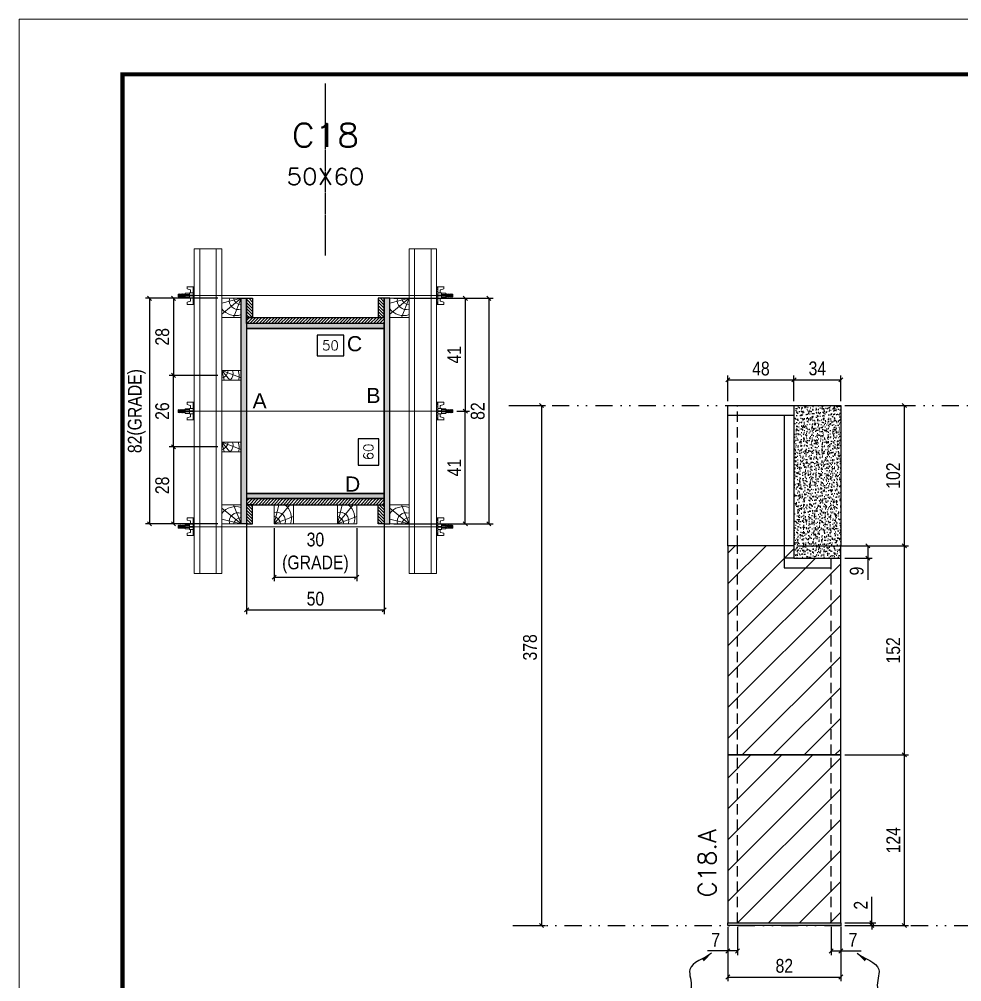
# Model space of a CAD drawing. Extents: x 2949 to 9203, y -16089 to 12527.
# Drawn here: x 6133 to 6817, y 341 to 1041 of the extents above; entities that cross this region are included whole.
import ezdxf
from ezdxf.enums import TextEntityAlignment as Align

# ---------------------------------------------------------------- set-up
doc = ezdxf.new("R2010")
doc.units = 0
for name, pattern in [('DASHED', [0.75, 0.5, -0.25]), ('DIVIDE2', [0.625, 0.25, -0.125, 0, -0.125, 0, -0.125]), ('HIDDEN', [0.375, 0.25, -0.125])]:
    doc.linetypes.add(name, pattern=pattern)
for name, color, linetype in [('CHAPA', 1, 'Continuous'), ('COTA', 241, 'Continuous'), ('cotas', 4, 'Continuous'), ('MEIO_PONT', 93, 'Continuous'), ('Nível', 160, 'Continuous'), ('Painéis', 200, 'Continuous'), ('SARR_2.2x7', 40, 'Continuous'), ('SARRAFO', 251, 'Continuous'), ('Sarrafo de Pressão', 42, 'HIDDEN'), ('Texto de Titulo', 7, 'Continuous'), ('Texto Qtd Sarr', 242, 'Continuous'), ('TEXTO_GERAL', 7, 'Continuous')]:
    doc.layers.add(name, color=color, linetype=linetype)
for name, color, linetype, lineweight in [('Folhas', 255, 'Continuous', 9), ('Hachura', 251, 'Continuous', 9), ('Madeira', 126, 'Continuous', 18), ('Perfil Metálico', 224, 'Continuous', 18), ('SARRAFO DE PRESSAO', 251, 'DASHED', 9), ('Texto Seção', 7, 'Continuous', 15)]:
    doc.layers.add(name, color=color, linetype=linetype, lineweight=lineweight)
doc.styles.add('ARIAL', font='arial.ttf')
doc.styles.add('COTA TECNICA', font='techl___.ttf', dxfattribs={"height": 10})
doc.styles.add('COTA TECNICA 2X', font='techl___.ttf', dxfattribs={"height": 10})
doc.styles.add('COTA TECNICA-50', font='techl___.ttf', dxfattribs={"height": 10})
doc.styles.add('REGUA-120', font='ROMANS.shx', dxfattribs={"height": 15})
doc.styles.add('ROMANS', font='romans.shx')
doc.styles.get("Standard").update_dxf_attribs({"font": 'arial.ttf'})
doc.dimstyles.new('COTA PAINEL-50', dxfattribs={"dimtxt": 10, "dimasz": 3, "dimexe": 3, "dimexo": 3, "dimgap": 3, "dimtad": 1, "dimdec": 1, "dimzin": 12, "dimdsep": 46, "dimtxsty": 'COTA TECNICA-50', "dimblk1": 'OBLIQUE', "dimblk2": 'OBLIQUE', "dimsah": 1, "dimcen": 0.9, "dimclrd": 4, "dimclre": 4, "dimclrt": 240, "dimadec": 1, "dimazin": 3, "dimtfac": 1, "dimtdec": 1, "dimtmove": 0, "dimatfit": 3, "dimfxl": 1, "dimtolj": 1, "dimtzin": 12, "dimarcsym": 0})
doc.dimstyles.new('PAINEL', dxfattribs={"dimtxt": 10, "dimasz": 3, "dimexe": 3, "dimexo": 3, "dimgap": 3, "dimtad": 1, "dimdec": 1, "dimzin": 12, "dimdsep": 46, "dimtxsty": 'COTA TECNICA', "dimblk1": 'OBLIQUE', "dimblk2": 'OBLIQUE', "dimsah": 1, "dimcen": 0.9, "dimclrd": 4, "dimclre": 4, "dimclrt": 240, "dimadec": 1, "dimazin": 3, "dimtfac": 1, "dimtdec": 1, "dimtmove": 0, "dimatfit": 3, "dimfxl": 1, "dimtolj": 1, "dimtzin": 12, "dimarcsym": 0})
doc.dimstyles.new('SECAO PILAR', dxfattribs={"dimtxt": 10, "dimasz": 3, "dimexe": 3, "dimexo": 3, "dimgap": 3, "dimtad": 1, "dimdec": 1, "dimlfac": 0.5, "dimzin": 12, "dimdsep": 46, "dimtxsty": 'COTA TECNICA 2X', "dimblk1": 'OBLIQUE', "dimblk2": 'OBLIQUE', "dimsah": 1, "dimcen": 0.9, "dimclrd": 256, "dimclre": 256, "dimclrt": 256, "dimadec": 1, "dimazin": 3, "dimtfac": 1, "dimtdec": 1, "dimtmove": 0, "dimatfit": 3, "dimfxl": 1, "dimtolj": 1, "dimtzin": 12, "dimarcsym": 0})
doc.dimstyles.new('SECÇÃO 2', dxfattribs={"dimtxt": 7, "dimasz": 6, "dimexe": 0.18, "dimexo": 2, "dimgap": -4, "dimtad": 3, "dimdec": 1, "dimlfac": 0.5, "dimzin": 12, "dimdsep": 46, "dimtxsty": 'ROMANS', "dimblk": 'ARCHTICK', "dimcen": 0.09, "dimse1": 1, "dimse2": 1, "dimsd1": 1, "dimsd2": 1, "dimclrd": 180, "dimclre": 5, "dimclrt": 1, "dimadec": 0, "dimazin": 3, "dimtfac": 1, "dimtdec": 1, "dimtofl": 0, "dimtmove": 0, "dimatfit": 3, "dimldrblk": 'ARCHTICK', "dimfxl": 1, "dimtolj": 1, "dimtzin": 0, "dimarcsym": 0})
doc.dimstyles.get("Standard").update_dxf_attribs({"dimtxt": 0.18, "dimasz": 0.18, "dimexe": 0.18, "dimexo": 0.0625, "dimgap": 0.09, "dimtad": 0, "dimtih": 1, "dimtoh": 1, "dimdec": 4, "dimzin": 0, "dimdsep": 46, "dimtxsty": 'Standard', "dimcen": 0.09, "dimadec": 0, "dimazin": 0, "dimtfac": 1, "dimtdec": 4, "dimtofl": 0, "dimtmove": 0, "dimatfit": 3, "dimfxl": 1, "dimtolj": 1, "dimtzin": 0, "dimarcsym": 0})

# ---------------------------------------------------------------- blocks, each defined once
blk = doc.blocks.new('9999999999')
at = {"layer": 'Folhas'}
blk.add_lwpolyline([(98138.98, 34190.21), (99623.98, 34190.21), (99623.98, 35240.21), (98138.98, 35240.21)], close=True, dxfattribs=at)
at = {"layer": 'Folhas', "color": 30, "const_width": 3}
blk.add_lwpolyline([(98213.98, 34230.21), (99583.98, 34230.21), (99583.98, 35200.21), (98213.98, 35200.21)], close=True, dxfattribs=at)
blk = doc.blocks.new('*D1392')
at = {"layer": 'COTA', "color": 180, "lineweight": -2, "transparency": 16777216}
for p, q in [((6393.69, 735.99), (6378.69, 735.99)), ((6378.69, 735.99), (6378.69, 716.99)), ((6393.69, 716.99), (6393.69, 735.99)), ((6378.69, 716.99), (6393.69, 716.99))]:
    blk.add_line(p, q, dxfattribs=at)
at = {"layer": 'Defpoints', "color": 0, "transparency": 16777216}
for p in [(6297.69, 816.16), (6297.69, 696.16), (6397.69, 696.16)]:
    blk.add_point(p, dxfattribs=at)
at = {"layer": 'COTA', "color": 1, "transparency": 16777216, "insert": (6386.19, 726.49), "char_height": 7, "attachment_point": 5, "rotation": 90, "style": 'ROMANS'}
blk.add_mtext('\\A1;60', dxfattribs=at)
blk = doc.blocks.new('_ArchTick')
at = {"color": 0, "linetype": 'ByBlock', "const_width": 0.15}
blk.add_lwpolyline([(-0.5, -0.5), (0.5, 0.5)], dxfattribs=at)
blk = doc.blocks.new('_Oblique')
at = {"color": 0, "linetype": 'ByBlock', "lineweight": -2}
blk.add_line((-0.5, -0.5), (0.5, 0.5), dxfattribs=at)
blk = doc.blocks.new('*D1393')
at = {"layer": 'COTA', "lineweight": -2, "transparency": 16777216}
for p, q in [((6404.69, 838.16), (6476.71, 838.16)), ((6473.71, 838.16), (6473.71, 674.16)), ((6404.69, 674.16), (6476.71, 674.16))]:
    blk.add_line(p, q, dxfattribs=at)
at = {"layer": 'Defpoints', "color": 0, "transparency": 16777216}
for p in [(6401.69, 838.16), (6401.69, 674.16), (6473.71, 674.16)]:
    blk.add_point(p, dxfattribs=at)
at = {"layer": 'COTA', "lineweight": -2, "transparency": 16777216, "xscale": 3, "yscale": 3, "zscale": 3}
for p, rotation in [((6473.71, 838.16), 90), ((6473.71, 674.16), 270)]:
    blk.add_blockref('_Oblique', p, dxfattribs=dict(at, rotation=rotation))
at = {"layer": 'COTA', "transparency": 16777216, "insert": (6465.62, 756.16), "char_height": 10, "attachment_point": 5, "rotation": 90, "style": 'COTA TECNICA 2X'}
blk.add_mtext('\\A1;82', dxfattribs=at)
blk = doc.blocks.new('*D1394')
at = {"layer": 'COTA', "lineweight": -2, "transparency": 16777216}
for p, q in [((6438.69, 838.16), (6459.56, 838.16)), ((6456.56, 838.16), (6456.56, 756.09)), ((6450.49, 756.09), (6459.56, 756.09))]:
    blk.add_line(p, q, dxfattribs=at)
at = {"layer": 'Defpoints', "color": 0, "transparency": 16777216}
for p in [(6435.69, 838.16), (6447.49, 756.09), (6456.56, 756.09)]:
    blk.add_point(p, dxfattribs=at)
at = {"layer": 'COTA', "lineweight": -2, "transparency": 16777216, "xscale": 3, "yscale": 3, "zscale": 3}
for p, rotation in [((6456.56, 838.16), 90), ((6456.56, 756.09), 270)]:
    blk.add_blockref('_Oblique', p, dxfattribs=dict(at, rotation=rotation))
at = {"layer": 'COTA', "transparency": 16777216, "insert": (6448.49, 797.13), "char_height": 10, "attachment_point": 5, "rotation": 90, "style": 'COTA TECNICA 2X'}
blk.add_mtext('\\A1;41', dxfattribs=at)
blk = doc.blocks.new('*D1395')
at = {"layer": 'COTA', "lineweight": -2, "transparency": 16777216}
for p, q in [((6450.49, 756.09), (6459.56, 756.09)), ((6456.56, 674.16), (6456.56, 756.09)), ((6438.69, 674.16), (6459.56, 674.16))]:
    blk.add_line(p, q, dxfattribs=at)
at = {"layer": 'Defpoints', "color": 0, "transparency": 16777216}
for p in [(6447.49, 756.09), (6456.56, 756.09), (6435.69, 674.16)]:
    blk.add_point(p, dxfattribs=at)
at = {"layer": 'COTA', "lineweight": -2, "transparency": 16777216, "xscale": 3, "yscale": 3, "zscale": 3}
for p, rotation in [((6456.56, 756.09), 90), ((6456.56, 674.16), 270)]:
    blk.add_blockref('_Oblique', p, dxfattribs=dict(at, rotation=rotation))
at = {"layer": 'COTA', "transparency": 16777216, "insert": (6448.49, 715.13), "char_height": 10, "attachment_point": 5, "rotation": 90, "style": 'COTA TECNICA 2X'}
blk.add_mtext('\\A1;41', dxfattribs=at)
blk = doc.blocks.new('*D1396')
at = {"layer": 'COTA', "color": 180, "lineweight": -2, "transparency": 16777216}
for p, q in [((6368.29, 811.37), (6348.95, 811.37)), ((6348.95, 811.37), (6348.95, 796.37)), ((6368.29, 796.37), (6368.29, 811.37)), ((6348.95, 796.37), (6368.29, 796.37))]:
    blk.add_line(p, q, dxfattribs=at)
at = {"layer": 'Defpoints', "color": 0, "transparency": 16777216}
for p in [(6297.69, 816.16), (6397.69, 816.16), (6397.69, 792.37)]:
    blk.add_point(p, dxfattribs=at)
at = {"layer": 'COTA', "color": 1, "transparency": 16777216, "insert": (6358.62, 803.87), "char_height": 7, "attachment_point": 5, "style": 'ROMANS'}
blk.add_mtext('\\A1;50', dxfattribs=at)
blk = doc.blocks.new('titulo1')
at = {"layer": 'Defpoints', "color": 252, "linetype": 'HIDDEN', "ltscale": 2}
blk.add_line((0, 0), (0, 125), dxfattribs=at)
at = {"layer": 'Defpoints', "style": 'ROMANS', "oblique": 15}
blk.add_attdef('FOLHA', text='', height=10, dxfattribs=at).set_placement((0, 15.58), align=Align.MIDDLE_CENTER)
at = {"layer": 'Texto Qtd Sarr', "color": 3, "style": 'ROMANS', "oblique": 15}
for tag, height, p in [('TITULO', 17, (0, 71.45)), ('SEÇÃO', 12, (0, 41.55))]:
    blk.add_attdef(tag, text='', height=height, dxfattribs=at).set_placement(p, align=Align.MIDDLE_CENTER)
blk = doc.blocks.new('PONTALETE')
at = {"layer": 'Madeira'}
for q in [(2.71, 7), (7, 5.76), (7, 1.74)]:
    blk.add_line((0, 0), q, dxfattribs=at)
blk.add_lwpolyline([(0, 0), (7, 0), (7, 7), (0, 7)], close=True, dxfattribs=at)
for centre, radius, start, end in [((2.04, 0.06), 6.23, 37.2818, 109.0913), ((1.09, 0.9), 3.19, 343.603, 109.9847), ((-0.21, -0.78), 3.09, 14.6322, 86.0383)]:
    blk.add_arc(centre, radius, start, end, dxfattribs=at)
blk = doc.blocks.new('*D1397')
at = {"layer": 'COTA', "lineweight": -2, "transparency": 16777216}
for p, q in [((6276.69, 838.16), (6224.16, 838.16)), ((6227.16, 838.16), (6227.16, 674.16)), ((6276.69, 674.16), (6224.16, 674.16))]:
    blk.add_line(p, q, dxfattribs=at)
at = {"layer": 'Defpoints', "color": 0, "transparency": 16777216}
for p in [(6279.69, 838.16), (6227.16, 674.16), (6279.69, 674.16)]:
    blk.add_point(p, dxfattribs=at)
at = {"layer": 'COTA', "lineweight": -2, "transparency": 16777216, "xscale": 3, "yscale": 3, "zscale": 3}
for p, rotation in [((6227.16, 838.16), 90), ((6227.16, 674.16), 270)]:
    blk.add_blockref('_Oblique', p, dxfattribs=dict(at, rotation=rotation))
at = {"layer": 'COTA', "transparency": 16777216, "insert": (6217.94, 756.16), "char_height": 10, "attachment_point": 5, "rotation": 90, "style": 'COTA TECNICA 2X'}
blk.add_mtext('\\A1;82(GRADE)', dxfattribs=at)
blk = doc.blocks.new('*D1398')
at = {"layer": 'COTA', "lineweight": -2, "transparency": 16777216}
for p, q in [((6276.69, 730.16), (6241.54, 730.16)), ((6244.54, 730.16), (6244.54, 674.16)), ((6276.69, 674.16), (6241.54, 674.16))]:
    blk.add_line(p, q, dxfattribs=at)
at = {"layer": 'Defpoints', "color": 0, "transparency": 16777216}
for p in [(6279.69, 730.16), (6244.54, 674.16), (6279.69, 674.16)]:
    blk.add_point(p, dxfattribs=at)
at = {"layer": 'COTA', "lineweight": -2, "transparency": 16777216, "xscale": 3, "yscale": 3, "zscale": 3}
for p, rotation in [((6244.54, 730.16), 90), ((6244.54, 674.16), 270)]:
    blk.add_blockref('_Oblique', p, dxfattribs=dict(at, rotation=rotation))
at = {"layer": 'COTA', "transparency": 16777216, "insert": (6236.45, 702.16), "char_height": 10, "attachment_point": 5, "rotation": 90, "style": 'COTA TECNICA 2X'}
blk.add_mtext('\\A1;28', dxfattribs=at)
blk = doc.blocks.new('MEIO PONTALETE')
at = {"layer": 'Madeira'}
for q in [(2.71, 7), (3.5, 2.88), (3.5, 0.87)]:
    blk.add_line((0, 0), q, dxfattribs=at)
blk.add_lwpolyline([(0, 0), (3.5, 0), (3.5, 7), (0, 7)], close=True, dxfattribs=at)
for centre, radius, start, end in [((2.04, 0.06), 6.23, 76.4499, 109.0913), ((1.09, 0.9), 3.19, 40.9063, 109.9847), ((-0.21, -0.78), 3.09, 14.6322, 86.0383)]:
    blk.add_arc(centre, radius, start, end, dxfattribs=at)
blk = doc.blocks.new('C')
at = {"layer": 'Hachura', "color": 0}
for p, q in [((0, 3.22), (0, -3.22)), ((0.45, 3.22), (0, 3.22)), ((0.46, 3.16), (0, 3.16)), ((0.46, 3.05), (0, 3.05)), ((0.46, 2.88), (0, 2.88)), ((0, 2.75), (0, -1.16)), ((0.46, 2.65), (0, 2.65)), ((0.46, 2.23), (0, 2.23)), ((0.46, 1.51), (0, 1.51)), ((0.39, 0.49), (0.17, 0.49)), ((0.45, -3.23), (0.45, 3.22)), ((0.45, 3.22), (2.58, 3.22)), ((1.74, 0.97), (0.45, 0.97)), ((1.45, 0.1), (0.45, 0.1)), ((1.35, 1.94), (1.35, 0.96)), ((2.58, 2.39), (1.47, 2.09)), ((1.74, -0.97), (1.74, 0.97)), ((1.74, 0.97), (1.74, 0.84)), ((1.74, 0.97), (1.74, 0.84)), ((1.74, 0.84), (3.35, 0.84)), ((3.35, 0.45), (1.74, 0.45)), ((2.58, 3.22), (2.58, 2.39)), ((3.32, 0.84), (3.32, -0.84)), ((3.35, 0.84), (3.35, -0.84)), ((3.68, 0.45), (3.35, 0.45)), ((3.84, -0.52), (3.35, 0.45)), ((3.35, 0.06), (3.67, -0.57)), ((3.68, 0.45), (4.16, -0.52)), ((3.72, 0.5), (4.25, -0.57)), ((4.37, -0.55), (3.83, 0.53)), ((4.15, 0.45), (3.93, 0.45)), ((4.42, -0.52), (3.93, 0.45)), ((4.15, 0.45), (4.26, 0.45)), ((4.26, 0.45), (4.74, -0.52)), ((4.3, 0.5), (4.83, -0.57)), ((4.95, -0.55), (4.41, 0.53)), ((4.51, 0.45), (4.84, 0.45)), ((5, -0.52), (4.51, 0.45)), ((4.84, 0.45), (5.32, -0.52)), ((4.88, 0.5), (5.41, -0.57)), ((5.53, -0.55), (4.99, 0.53)), ((5.58, -0.52), (5.09, 0.45)), ((5.42, 0.45), (5.09, 0.45)), ((5.58, -0.52), (5.09, 0.45)), ((5.42, 0.45), (5.74, -0.19)), ((5.46, 0.5), (5.74, -0.07)), ((5.74, 0.19), (5.57, 0.53)), ((5.74, 0.32), (5.68, 0.45)), ((5.68, 0.45), (5.74, 0.45)), ((5.74, 0.45), (5.9, 0.29)), ((5.74, 0.45), (5.74, -0.52)), ((5.9, -0.36), (5.9, 0.29)), ((0.45, 0), (0, 0)), ((0.46, -1.52), (0, -1.52)), ((0.46, -2.23), (0, -2.23)), ((0.46, -2.65), (0, -2.65)), ((0.46, -2.88), (0, -2.88)), ((0.46, -3.05), (0, -3.05)), ((0.46, -3.16), (0, -3.16)), ((0, -3.22), (2.57, -3.22)), ((0.08, -0.48), (0.29, -0.48)), ((0.29, -0.48), (0.4, -0.48)), ((0.45, 0), (0.45, -0.97)), ((0.45, -0.16), (1.45, -0.16)), ((0.45, -0.65), (0.45, -0.32)), ((0.45, -3.23), (0.45, -0.65)), ((0.45, -0.97), (1.74, -0.97)), ((1.35, -1.94), (1.35, -0.97)), ((2.58, -2.39), (1.47, -2.1)), ((3.35, -0.32), (1.74, -0.32)), ((3.35, -0.84), (1.74, -0.84)), ((2.58, -3.23), (2.58, -2.39)), ((3.35, -0.07), (3.58, -0.52)), ((3.35, -0.52), (3.58, -0.52)), ((3.84, -0.52), (4.16, -0.52)), ((4.42, -0.52), (4.74, -0.52)), ((4.63, -0.52), (4.74, -0.52)), ((5, -0.52), (5.32, -0.52)), ((5.58, -0.52), (5.74, -0.52)), ((5.74, -0.52), (5.9, -0.36)), ((5.74, -0.52), (5.74, -0.52))]:
    blk.add_line(p, q, dxfattribs=at)
for centre, radius, start, end in [((1.52, 1.94), 0.161, 104.7436, 180), ((1.44, -0.03), 0.129, 272.695, 87.305), ((3.81, 0.39), 0.143, 25.5688, 154.4312), ((4.39, 0.39), 0.143, 25.5688, 154.4312), ((4.97, 0.39), 0.143, 25.5688, 154.4312), ((5.55, 0.39), 0.143, 25.5688, 154.4312), ((0.17, -0.37), 0.174, 221.744, 317.8592), ((1.52, -1.94), 0.161, 180, 255.2564), ((3.71, -0.4), 0.174, 222.1408, 318.256), ((4.29, -0.4), 0.174, 222.1408, 318.256), ((4.87, -0.4), 0.174, 222.1408, 318.256), ((5.45, -0.4), 0.174, 222.1408, 318.256), ((5.61, -0.4), 0.174, 317.8592, 318.256)]:
    blk.add_arc(centre, radius, start, end, dxfattribs=at)
blk = doc.blocks.new('*D1399')
at = {"layer": 'COTA', "lineweight": -2, "transparency": 16777216}
for p, q in [((6276.69, 838.16), (6241.54, 838.16)), ((6244.54, 838.16), (6244.54, 782.16)), ((6276.69, 782.16), (6241.54, 782.16))]:
    blk.add_line(p, q, dxfattribs=at)
at = {"layer": 'Defpoints', "color": 0, "transparency": 16777216}
for p in [(6279.69, 838.16), (6244.54, 782.16), (6279.69, 782.16)]:
    blk.add_point(p, dxfattribs=at)
at = {"layer": 'COTA', "lineweight": -2, "transparency": 16777216, "xscale": 3, "yscale": 3, "zscale": 3}
for p, rotation in [((6244.54, 838.16), 90), ((6244.54, 782.16), 270)]:
    blk.add_blockref('_Oblique', p, dxfattribs=dict(at, rotation=rotation))
at = {"layer": 'COTA', "transparency": 16777216, "insert": (6236.45, 810.16), "char_height": 10, "attachment_point": 5, "rotation": 90, "style": 'COTA TECNICA 2X'}
blk.add_mtext('\\A1;28', dxfattribs=at)
blk = doc.blocks.new('*D1412')
at = {"layer": 'cotas', "color": 4, "linetype": 'ByBlock', "lineweight": -2, "transparency": 16777216}
for p, q in [((6491.13, 760.27), (6514.85, 760.27)), ((6511.85, 760.27), (6511.85, 382.27)), ((6491.13, 382.27), (6514.85, 382.27))]:
    blk.add_line(p, q, dxfattribs=at)
at = {"layer": 'Defpoints', "color": 0, "linetype": 'ByBlock', "transparency": 16777216}
for p in [(6488.13, 760.27), (6488.13, 382.27), (6511.85, 382.27)]:
    blk.add_point(p, dxfattribs=at)
at = {"layer": 'cotas', "color": 4, "linetype": 'ByBlock', "lineweight": -2, "transparency": 16777216, "xscale": 3, "yscale": 3, "zscale": 3}
for p, rotation in [((6511.85, 760.27), 90), ((6511.85, 382.27), 270)]:
    blk.add_blockref('_Oblique', p, dxfattribs=dict(at, rotation=rotation))
at = {"layer": 'cotas', "color": 240, "linetype": 'ByBlock', "transparency": 16777216, "insert": (6503.61, 584.42), "char_height": 10, "attachment_point": 5, "rotation": 90, "style": 'COTA TECNICA'}
blk.add_mtext('\\A1;378', dxfattribs=at)
blk = doc.blocks.new('*D1411')
at = {"layer": 'COTA', "lineweight": -2, "transparency": 16777216}
for p, q in [((6297.69, 689.56), (6297.69, 608.68)), ((6397.69, 689.56), (6397.69, 608.68)), ((6297.69, 611.68), (6397.69, 611.68))]:
    blk.add_line(p, q, dxfattribs=at)
at = {"layer": 'Defpoints', "color": 0, "transparency": 16777216}
for p in [(6297.69, 692.56), (6397.69, 692.56), (6397.69, 611.68)]:
    blk.add_point(p, dxfattribs=at)
at = {"layer": 'COTA', "lineweight": -2, "transparency": 16777216, "xscale": 3, "yscale": 3, "zscale": 3, "rotation": 180}
blk.add_blockref('_Oblique', (6297.69, 611.68), dxfattribs=at)
at = {"layer": 'COTA', "lineweight": -2, "transparency": 16777216, "xscale": 3, "yscale": 3, "zscale": 3}
blk.add_blockref('_Oblique', (6397.69, 611.68), dxfattribs=at)
at = {"layer": 'COTA', "transparency": 16777216, "insert": (6347.69, 619.79), "char_height": 10, "attachment_point": 5, "style": 'COTA TECNICA 2X'}
blk.add_mtext('\\A1;50', dxfattribs=at)
blk = doc.blocks.new('*D1418')
at = {"layer": 'COTA', "lineweight": -2, "transparency": 16777216}
for p, q in [((6276.69, 782.16), (6241.54, 782.16)), ((6244.54, 730.16), (6244.54, 782.16)), ((6276.69, 730.16), (6241.54, 730.16))]:
    blk.add_line(p, q, dxfattribs=at)
at = {"layer": 'Defpoints', "color": 0, "transparency": 16777216}
for p in [(6244.54, 782.16), (6279.69, 782.16), (6279.69, 730.16)]:
    blk.add_point(p, dxfattribs=at)
at = {"layer": 'COTA', "lineweight": -2, "transparency": 16777216, "xscale": 3, "yscale": 3, "zscale": 3}
for p, rotation in [((6244.54, 782.16), 90), ((6244.54, 730.16), 270)]:
    blk.add_blockref('_Oblique', p, dxfattribs=dict(at, rotation=rotation))
at = {"layer": 'COTA', "transparency": 16777216, "insert": (6236.44, 756.16), "char_height": 10, "attachment_point": 5, "rotation": 90, "style": 'COTA TECNICA 2X'}
blk.add_mtext('\\A1;26', dxfattribs=at)
blk = doc.blocks.new('*D1419')
at = {"layer": 'COTA', "lineweight": -2, "transparency": 16777216}
for p, q in [((6317.69, 671.16), (6317.69, 632.44)), ((6377.69, 671.16), (6377.69, 632.44)), ((6317.69, 635.44), (6377.69, 635.44))]:
    blk.add_line(p, q, dxfattribs=at)
at = {"layer": 'Defpoints', "color": 0, "transparency": 16777216}
for p in [(6317.69, 674.16), (6377.69, 674.16), (6377.69, 635.44)]:
    blk.add_point(p, dxfattribs=at)
at = {"layer": 'COTA', "lineweight": -2, "transparency": 16777216, "xscale": 3, "yscale": 3, "zscale": 3, "rotation": 180}
blk.add_blockref('_Oblique', (6317.69, 635.44), dxfattribs=at)
at = {"layer": 'COTA', "lineweight": -2, "transparency": 16777216, "xscale": 3, "yscale": 3, "zscale": 3}
blk.add_blockref('_Oblique', (6377.69, 635.44), dxfattribs=at)
at = {"layer": 'COTA', "transparency": 16777216, "insert": (6347.69, 653), "char_height": 10, "attachment_point": 5, "style": 'COTA TECNICA 2X'}
blk.add_mtext('\\A1;30\\P(GRADE)', dxfattribs=at)
blk = doc.blocks.new('*D2548')
at = {"layer": 'COTA', "color": 4, "lineweight": -2, "transparency": 16777216}
for p, q in [((6647.31, 381.27), (6647.31, 341.81)), ((6729.31, 381.27), (6729.31, 341.81)), ((6647.31, 344.81), (6729.31, 344.81))]:
    blk.add_line(p, q, dxfattribs=at)
at = {"layer": 'Defpoints', "color": 0, "transparency": 16777216}
for p in [(6647.31, 384.27), (6729.31, 384.27), (6729.31, 344.81)]:
    blk.add_point(p, dxfattribs=at)
at = {"layer": 'COTA', "color": 4, "lineweight": -2, "transparency": 16777216, "xscale": 3, "yscale": 3, "zscale": 3, "rotation": 180}
blk.add_blockref('_Oblique', (6647.31, 344.81), dxfattribs=at)
at = {"layer": 'COTA', "color": 4, "lineweight": -2, "transparency": 16777216, "xscale": 3, "yscale": 3, "zscale": 3}
blk.add_blockref('_Oblique', (6729.31, 344.81), dxfattribs=at)
at = {"layer": 'COTA', "color": 240, "transparency": 16777216, "insert": (6688.31, 352.91), "char_height": 10, "attachment_point": 5, "style": 'COTA TECNICA'}
blk.add_mtext('\\A1;82', dxfattribs=at)
blk = doc.blocks.new('*D2549')
at = {"layer": 'COTA', "color": 4, "lineweight": -2, "transparency": 16777216}
for p, q in [((6732.31, 506.27), (6778.55, 506.27)), ((6775.55, 382.27), (6775.55, 506.27)), ((6732.31, 382.27), (6778.55, 382.27))]:
    blk.add_line(p, q, dxfattribs=at)
at = {"layer": 'Defpoints', "color": 0, "transparency": 16777216}
for p in [(6729.31, 506.27), (6775.55, 506.27), (6729.31, 382.27)]:
    blk.add_point(p, dxfattribs=at)
at = {"layer": 'COTA', "color": 4, "lineweight": -2, "transparency": 16777216, "xscale": 3, "yscale": 3, "zscale": 3}
for p, rotation in [((6775.55, 506.27), 90), ((6775.55, 382.27), 270)]:
    blk.add_blockref('_Oblique', p, dxfattribs=dict(at, rotation=rotation))
at = {"layer": 'COTA', "color": 240, "transparency": 16777216, "insert": (6767.48, 444.27), "char_height": 10, "attachment_point": 5, "rotation": 90, "style": 'COTA TECNICA-50'}
blk.add_mtext('\\A1;124', dxfattribs=at)
blk = doc.blocks.new('*D2550')
at = {"layer": 'COTA', "color": 4, "lineweight": -2, "transparency": 16777216}
for p, q in [((6751.84, 384.27), (6751.84, 403.07)), ((6732.31, 384.27), (6754.84, 384.27)), ((6732.31, 382.27), (6754.84, 382.27)), ((6751.84, 382.27), (6751.84, 384.27)), ((6751.84, 382.27), (6751.84, 379.27))]:
    blk.add_line(p, q, dxfattribs=at)
at = {"layer": 'Defpoints', "color": 0, "transparency": 16777216}
for p in [(6729.31, 384.27), (6729.31, 382.27), (6751.84, 382.27)]:
    blk.add_point(p, dxfattribs=at)
at = {"layer": 'COTA', "color": 4, "lineweight": -2, "transparency": 16777216, "xscale": 3, "yscale": 3, "zscale": 3}
for p, rotation in [((6751.84, 384.27), 270), ((6751.84, 382.27), 90)]:
    blk.add_blockref('_Oblique', p, dxfattribs=dict(at, rotation=rotation))
at = {"layer": 'COTA', "color": 240, "transparency": 16777216, "insert": (6743.84, 397.01), "char_height": 10, "attachment_point": 5, "rotation": 90, "style": 'COTA TECNICA-50'}
blk.add_mtext('\\A1;2', dxfattribs=at)
blk = doc.blocks.new('*D2551')
at = {"layer": 'COTA', "color": 4, "linetype": 'ByBlock', "lineweight": -2, "transparency": 16777216}
for p, q in [((6698.31, 658.27), (6778.55, 658.27)), ((6775.55, 506.27), (6775.55, 658.27)), ((6732.31, 506.27), (6778.55, 506.27))]:
    blk.add_line(p, q, dxfattribs=at)
at = {"layer": 'Defpoints', "color": 0, "linetype": 'ByBlock', "transparency": 16777216}
for p in [(6695.31, 658.27), (6775.55, 658.27), (6729.31, 506.27)]:
    blk.add_point(p, dxfattribs=at)
at = {"layer": 'COTA', "color": 4, "linetype": 'ByBlock', "lineweight": -2, "transparency": 16777216, "xscale": 3, "yscale": 3, "zscale": 3}
for p, rotation in [((6775.55, 658.27), 90), ((6775.55, 506.27), 270)]:
    blk.add_blockref('_Oblique', p, dxfattribs=dict(at, rotation=rotation))
at = {"layer": 'COTA', "color": 240, "linetype": 'ByBlock', "transparency": 16777216, "insert": (6767.44, 582.27), "char_height": 10, "attachment_point": 5, "rotation": 90, "style": 'COTA TECNICA'}
blk.add_mtext('\\A1;152', dxfattribs=at)
blk = doc.blocks.new('*D2552')
at = {"layer": 'COTA', "color": 4, "lineweight": -2, "transparency": 16777216}
for p, q in [((6647.31, 379.27), (6647.31, 360.76)), ((6654.31, 381.27), (6654.31, 360.76)), ((6647.31, 363.76), (6632.58, 363.76)), ((6654.31, 363.76), (6647.31, 363.76))]:
    blk.add_line(p, q, dxfattribs=at)
at = {"layer": 'Defpoints', "color": 0, "transparency": 16777216}
for p in [(6647.31, 382.27), (6654.31, 384.27), (6647.31, 363.76)]:
    blk.add_point(p, dxfattribs=at)
at = {"layer": 'COTA', "color": 4, "lineweight": -2, "transparency": 16777216, "xscale": 3, "yscale": 3, "zscale": 3, "rotation": 180}
blk.add_blockref('_Oblique', (6647.31, 363.76), dxfattribs=at)
at = {"layer": 'COTA', "color": 4, "lineweight": -2, "transparency": 16777216, "xscale": 3, "yscale": 3, "zscale": 3}
blk.add_blockref('_Oblique', (6654.31, 363.76), dxfattribs=at)
at = {"layer": 'COTA', "color": 240, "transparency": 16777216, "insert": (6638.45, 371.83), "char_height": 10, "attachment_point": 5, "style": 'COTA TECNICA-50'}
blk.add_mtext('\\A1;7', dxfattribs=at)
blk = doc.blocks.new('*D2553')
at = {"layer": 'COTA', "color": 4, "lineweight": -2, "transparency": 16777216}
for p, q in [((6722.31, 381.27), (6722.31, 360.76)), ((6729.31, 379.27), (6729.31, 360.76)), ((6722.31, 363.76), (6729.31, 363.76)), ((6729.31, 363.76), (6744.04, 363.76))]:
    blk.add_line(p, q, dxfattribs=at)
at = {"layer": 'Defpoints', "color": 0, "transparency": 16777216}
for p in [(6722.31, 384.27), (6729.31, 382.27), (6729.31, 363.76)]:
    blk.add_point(p, dxfattribs=at)
at = {"layer": 'COTA', "color": 4, "lineweight": -2, "transparency": 16777216, "xscale": 3, "yscale": 3, "zscale": 3, "rotation": 180}
blk.add_blockref('_Oblique', (6722.31, 363.76), dxfattribs=at)
at = {"layer": 'COTA', "color": 4, "lineweight": -2, "transparency": 16777216, "xscale": 3, "yscale": 3, "zscale": 3}
blk.add_blockref('_Oblique', (6729.31, 363.76), dxfattribs=at)
at = {"layer": 'COTA', "color": 240, "transparency": 16777216, "insert": (6738.18, 371.83), "char_height": 10, "attachment_point": 5, "style": 'COTA TECNICA-50'}
blk.add_mtext('\\A1;7', dxfattribs=at)
blk = doc.blocks.new('*D2736')
at = {"layer": 'COTA', "color": 4, "lineweight": -2, "transparency": 16777216}
for p, q in [((6732.31, 760.27), (6778.55, 760.27)), ((6775.55, 658.27), (6775.55, 760.27)), ((6698.31, 658.27), (6778.55, 658.27))]:
    blk.add_line(p, q, dxfattribs=at)
at = {"layer": 'Defpoints', "color": 0, "transparency": 16777216}
for p in [(6729.31, 760.27), (6775.55, 760.27), (6695.31, 658.27)]:
    blk.add_point(p, dxfattribs=at)
at = {"layer": 'COTA', "color": 4, "lineweight": -2, "transparency": 16777216, "xscale": 3, "yscale": 3, "zscale": 3}
for p, rotation in [((6775.55, 760.27), 90), ((6775.55, 658.27), 270)]:
    blk.add_blockref('_Oblique', p, dxfattribs=dict(at, rotation=rotation))
at = {"layer": 'COTA', "color": 240, "transparency": 16777216, "insert": (6767.45, 709.27), "char_height": 10, "attachment_point": 5, "rotation": 90, "style": 'COTA TECNICA-50'}
blk.add_mtext('\\A1;102', dxfattribs=at)
blk = doc.blocks.new('*D2737')
at = {"layer": 'COTA', "color": 4, "lineweight": -2, "transparency": 16777216}
for p, q in [((6698.31, 658.27), (6752.05, 658.27)), ((6749.05, 658.27), (6749.05, 649.27)), ((6732.31, 649.27), (6752.05, 649.27)), ((6749.05, 649.27), (6749.05, 633.6))]:
    blk.add_line(p, q, dxfattribs=at)
at = {"layer": 'Defpoints', "color": 0, "transparency": 16777216}
for p in [(6695.31, 658.27), (6729.31, 649.27), (6749.05, 649.27)]:
    blk.add_point(p, dxfattribs=at)
at = {"layer": 'COTA', "color": 4, "lineweight": -2, "transparency": 16777216, "xscale": 3, "yscale": 3, "zscale": 3}
for p, rotation in [((6749.05, 658.27), 90), ((6749.05, 649.27), 270)]:
    blk.add_blockref('_Oblique', p, dxfattribs=dict(at, rotation=rotation))
at = {"layer": 'COTA', "color": 240, "transparency": 16777216, "insert": (6740.96, 639.93), "char_height": 10, "attachment_point": 5, "rotation": 90, "style": 'COTA TECNICA-50'}
blk.add_mtext('\\A1;9', dxfattribs=at)
blk = doc.blocks.new('*D2738')
at = {"layer": 'COTA', "color": 4, "lineweight": -2, "transparency": 16777216}
for p, q in [((6695.31, 763.27), (6695.31, 781.95)), ((6695.31, 778.95), (6729.31, 778.95)), ((6729.31, 763.27), (6729.31, 781.95))]:
    blk.add_line(p, q, dxfattribs=at)
at = {"layer": 'Defpoints', "color": 0, "transparency": 16777216}
for p in [(6729.31, 778.95), (6695.31, 760.27), (6729.31, 760.27)]:
    blk.add_point(p, dxfattribs=at)
at = {"layer": 'COTA', "color": 4, "lineweight": -2, "transparency": 16777216, "xscale": 3, "yscale": 3, "zscale": 3, "rotation": 180}
blk.add_blockref('_Oblique', (6695.31, 778.95), dxfattribs=at)
at = {"layer": 'COTA', "color": 4, "lineweight": -2, "transparency": 16777216, "xscale": 3, "yscale": 3, "zscale": 3}
blk.add_blockref('_Oblique', (6729.31, 778.95), dxfattribs=at)
at = {"layer": 'COTA', "color": 240, "transparency": 16777216, "insert": (6712.31, 787.17), "char_height": 10, "attachment_point": 5, "style": 'COTA TECNICA-50'}
blk.add_mtext('\\A1;34', dxfattribs=at)
blk = doc.blocks.new('*D2739')
at = {"layer": 'COTA', "color": 4, "lineweight": -2, "transparency": 16777216}
for p, q in [((6647.31, 763.27), (6647.31, 781.95)), ((6647.31, 778.95), (6695.31, 778.95)), ((6695.31, 763.27), (6695.31, 781.95))]:
    blk.add_line(p, q, dxfattribs=at)
at = {"layer": 'Defpoints', "color": 0, "transparency": 16777216}
for p in [(6695.31, 778.95), (6647.31, 760.27), (6695.31, 760.27)]:
    blk.add_point(p, dxfattribs=at)
at = {"layer": 'COTA', "color": 4, "lineweight": -2, "transparency": 16777216, "xscale": 3, "yscale": 3, "zscale": 3, "rotation": 180}
blk.add_blockref('_Oblique', (6647.31, 778.95), dxfattribs=at)
at = {"layer": 'COTA', "color": 4, "lineweight": -2, "transparency": 16777216, "xscale": 3, "yscale": 3, "zscale": 3}
blk.add_blockref('_Oblique', (6695.31, 778.95), dxfattribs=at)
at = {"layer": 'COTA', "color": 240, "transparency": 16777216, "insert": (6671.31, 787.04), "char_height": 10, "attachment_point": 5, "style": 'COTA TECNICA-50'}
blk.add_mtext('\\A1;48', dxfattribs=at)

msp = doc.modelspace()

# ---------------------------------------------------------------- hatches: boundary and pattern name
at = {"layer": 'COTA', "linetype": 'ByBlock'}
h = msp.add_hatch(dxfattribs=at)
h.set_pattern_fill('AR-CONC', color=256, scale=0.03)
h.paths.add_polyline_path([(6729.31, 760.27), (6695.31, 760.27), (6695.31, 649.27), (6729.31, 649.27), (6729.31, 658.27)])
at = {"layer": 'Hachura'}
h = msp.add_hatch(color=256, dxfattribs=at)
h.dxf.hatch_style = 1
h.paths.add_polyline_path([(6297.69, 674.16), (6293.69, 674.16), (6293.69, 838.16), (6297.69, 838.16)])
h = msp.add_hatch(color=256, dxfattribs=at)
h.dxf.hatch_style = 1
h.paths.add_polyline_path([(6297.69, 674.16), (6293.69, 674.16), (6293.69, 838.16), (6297.69, 838.16)])
h = msp.add_hatch(dxfattribs=at)
h.set_pattern_fill('ANSI31', color=256, scale=0.5, angle=90, style=0)
h.set_pattern_definition([(135, (-16593.719, 9962.1135), (-1.12253202, -1.12253202), [])])
h.paths.add_polyline_path([(6297.69, 824.16), (6302.09, 824.16), (6302.09, 838.16), (6297.69, 838.16)])
h = msp.add_hatch(dxfattribs=at)
h.set_pattern_fill('ANSI31', color=256, scale=0.5, angle=90, style=0)
h.set_pattern_definition([(135, (-16531.719, 9962.1135), (-1.12253202, -1.12253202), [])])
h.paths.add_polyline_path([(6397.69, 824.16), (6393.29, 824.16), (6393.29, 838.16), (6397.69, 838.16)])
h = msp.add_hatch(color=256, dxfattribs=at)
h.dxf.hatch_style = 1
h.paths.add_polyline_path([(6397.69, 674.16), (6401.69, 674.16), (6401.69, 838.16), (6397.69, 838.16)])
h = msp.add_hatch(color=256, dxfattribs=at)
h.dxf.hatch_style = 1
h.paths.add_polyline_path([(6397.69, 674.16), (6401.69, 674.16), (6401.69, 838.16), (6397.69, 838.16)])
h = msp.add_hatch(dxfattribs=at)
h.set_pattern_fill('ANSI31', color=256, scale=0.5, style=0)
h.set_pattern_definition([(45, (15471.641, 23749.1698), (-1.12253202, 1.12253202), [])])
h.paths.add_polyline_path([(6397.69, 819.76), (6397.69, 824.16), (6297.69, 824.16), (6297.69, 819.76)])
h = msp.add_hatch(color=256, dxfattribs=at)
h.dxf.hatch_style = 1
h.paths.add_polyline_path([(6297.69, 819.76), (6297.69, 816.16), (6397.69, 816.16), (6397.69, 819.76)])
h = msp.add_hatch(color=256, dxfattribs=at)
h.dxf.hatch_style = 1
h.paths.add_polyline_path([(6297.69, 819.76), (6297.69, 816.16), (6397.69, 816.16), (6397.69, 819.76)])
h = msp.add_hatch(color=256, dxfattribs=at)
h.dxf.hatch_style = 1
h.paths.add_polyline_path([(6297.69, 696.16), (6297.69, 692.56), (6397.69, 692.56), (6397.69, 696.16)])
h = msp.add_hatch(color=256, dxfattribs=at)
h.dxf.hatch_style = 1
h.paths.add_polyline_path([(6297.69, 696.16), (6297.69, 692.56), (6397.69, 692.56), (6397.69, 696.16)])
h = msp.add_hatch(dxfattribs=at)
h.set_pattern_fill('ANSI31', color=256, scale=0.5, style=0)
h.set_pattern_definition([(45, (15471.641, 23795.1698), (-1.12253202, 1.12253202), [])])
h.paths.add_polyline_path([(6397.69, 692.56), (6397.69, 688.16), (6297.69, 688.16), (6297.69, 692.56)])
h = msp.add_hatch(dxfattribs=at)
h.set_pattern_fill('ANSI31', color=256, scale=0.5, angle=90, style=0)
h.set_pattern_definition([(135, (-16593.719, 10177.1135), (-1.12253202, -1.12253202), [])])
h.paths.add_polyline_path([(6297.69, 688.16), (6302.09, 688.16), (6302.09, 674.16), (6297.69, 674.16)])
h = msp.add_hatch(dxfattribs=at)
h.set_pattern_fill('ANSI31', color=256, scale=0.5, angle=90, style=0)
h.set_pattern_definition([(135, (-16531.719, 10177.1135), (-1.12253202, -1.12253202), [])])
h.paths.add_polyline_path([(6397.69, 688.16), (6393.29, 688.16), (6393.29, 674.16), (6397.69, 674.16)])
at = {"layer": 'Hachura', "linetype": 'ByBlock'}
h = msp.add_hatch(dxfattribs=at)
h.set_pattern_fill('ANSI31', color=256, scale=5)
h.paths.add_polyline_path([(6647.31, 506.27), (6729.31, 506.27), (6729.31, 649.27), (6695.31, 649.27), (6695.31, 658.27), (6647.31, 658.27)])
h = msp.add_hatch(dxfattribs=at)
h.set_pattern_fill('ANSI31', color=256, scale=5)
h.set_pattern_definition([(45, (3096.458, 4594.3), (-11.22532, 11.22532), [])])
h.paths.add_polyline_path([(6729.31, 506.27), (6647.31, 506.27), (6647.31, 384.27), (6729.31, 384.27)])

# ---------------------------------------------------------------- linework, layer by layer
at = {"layer": 'CHAPA'}
for points in [[(6297.69, 674.16), (6293.69, 674.16), (6293.69, 838.16), (6297.69, 838.16)], [(6297.69, 674.16), (6293.69, 674.16), (6293.69, 838.16), (6297.69, 838.16)], [(6397.69, 674.16), (6401.69, 674.16), (6401.69, 838.16), (6397.69, 838.16)], [(6397.69, 674.16), (6401.69, 674.16), (6401.69, 838.16), (6397.69, 838.16)], [(6297.69, 819.76), (6297.69, 816.16), (6397.69, 816.16), (6397.69, 819.76)], [(6297.69, 819.76), (6297.69, 816.16), (6397.69, 816.16), (6397.69, 819.76)], [(6297.69, 696.16), (6297.69, 692.56), (6397.69, 692.56), (6397.69, 696.16)], [(6297.69, 696.16), (6297.69, 692.56), (6397.69, 692.56), (6397.69, 696.16)]]:
    msp.add_lwpolyline(points, close=True, dxfattribs=at)
at = {"layer": 'COTA', "linetype": 'ByBlock'}
for p, q in [((6695.31, 760.27), (6729.31, 760.27)), ((6729.31, 760.27), (6729.31, 658.27))]:
    msp.add_line(p, q, dxfattribs=at)
at = {"layer": 'Hachura'}
for p, q in [((6248.89, 840.16), (6442.69, 840.17)), ((6248.89, 756.16), (6442.69, 756.15)), ((6248.89, 672.16), (6442.69, 672.15))]:
    msp.add_line(p, q, dxfattribs=at)
at = {"layer": 'Madeira'}
for points in [[(6293.69, 674.16), (6279.69, 674.16), (6279.69, 838.16), (6293.69, 838.16)], [(6401.69, 674.16), (6415.69, 674.16), (6415.69, 838.16), (6401.69, 838.16)], [(6317.69, 674.16), (6317.69, 688.16), (6377.69, 688.16), (6377.69, 674.16)]]:
    msp.add_lwpolyline(points, close=True, dxfattribs=at)
at = {"layer": 'Nível', "color": 4, "linetype": 'DIVIDE2', "ltscale": 50}
for p, q in [((6488.13, 760.27), (7564.03, 760.27)), ((6497.27, 382.27), (7564.03, 382.27))]:
    msp.add_line(p, q, dxfattribs=at)
at = {"layer": 'Painéis'}
for p, q in [((6647.31, 658.27), (6647.31, 760.27)), ((6647.31, 760.27), (6695.31, 760.27)), ((6695.31, 760.27), (6695.31, 649.27)), ((6695.31, 658.27), (6647.31, 658.27)), ((6647.31, 658.27), (6647.31, 506.27)), ((6695.31, 658.27), (6647.31, 658.27)), ((6729.31, 506.27), (6729.31, 658.27)), ((6695.31, 649.27), (6729.31, 649.27)), ((6647.31, 506.27), (6729.31, 506.27))]:
    msp.add_line(p, q, dxfattribs=at)
for points in [[(6397.69, 816.16), (6297.69, 816.16), (6297.69, 696.16), (6397.69, 696.16)], [(6647.31, 384.27), (6729.31, 384.27), (6729.31, 506.27), (6647.31, 506.27)], [(6647.31, 384.27), (6729.31, 384.27), (6729.31, 382.27), (6647.31, 382.27)]]:
    msp.add_lwpolyline(points, close=True, dxfattribs=at)
at = {"layer": 'Perfil Metálico'}
for points in [[(6259.69, 638.16), (6279.69, 638.16), (6279.69, 874.16), (6259.69, 874.16)], [(6275.69, 874.16), (6263.69, 874.16), (6263.69, 638.16), (6275.69, 638.16)], [(6435.69, 638.16), (6415.69, 638.16), (6415.69, 874.16), (6435.69, 874.16)], [(6419.69, 874.16), (6431.69, 874.16), (6431.69, 638.16), (6419.69, 638.16)]]:
    msp.add_lwpolyline(points, close=True, dxfattribs=at)
at = {"layer": 'SARR_2.2x7'}
for p, q in [((6647.31, 753.27), (6695.31, 753.27)), ((6688.31, 753.27), (6688.31, 658.27)), ((6688.31, 658.27), (6688.31, 649.27)), ((6695.31, 649.27), (6688.31, 649.27)), ((6688.31, 649.27), (6688.31, 642.27)), ((6688.31, 642.27), (6722.31, 642.27))]:
    msp.add_line(p, q, dxfattribs=at)
at = {"layer": 'SARRAFO'}
for points in [[(6302.09, 838.16), (6302.09, 824.16), (6297.69, 824.16), (6297.69, 838.16)], [(6393.29, 838.16), (6393.29, 824.16), (6397.69, 824.16), (6397.69, 838.16)], [(6297.69, 824.16), (6397.69, 824.16), (6397.69, 819.76), (6297.69, 819.76)], [(6297.69, 688.16), (6397.69, 688.16), (6397.69, 692.56), (6297.69, 692.56)], [(6302.09, 674.16), (6302.09, 688.16), (6297.69, 688.16), (6297.69, 674.16)], [(6393.29, 674.16), (6393.29, 688.16), (6397.69, 688.16), (6397.69, 674.16)]]:
    msp.add_lwpolyline(points, close=True, dxfattribs=at)
at = {"layer": 'Sarrafo de Pressão', "ltscale": 30}
for p, q in [((6654.31, 658.27), (6654.31, 760.27)), ((6654.31, 506.27), (6654.31, 658.27)), ((6722.31, 506.27), (6722.31, 649.27)), ((6654.31, 384.27), (6654.31, 506.27)), ((6722.31, 384.27), (6722.31, 506.27))]:
    msp.add_line(p, q, dxfattribs=at)

# ---------------------------------------------------------------- block references
at = {"layer": 'Hachura', "linetype": 'Continuous', "yscale": 2, "zscale": 2, "rotation": 180}
for p, xscale in [((6259.69, 840.16), 2), ((6435.69, 840.16), -2)]:
    msp.add_blockref('C', p, dxfattribs=dict(at, xscale=xscale))
at = {"layer": 'Hachura', "linetype": 'Continuous', "yscale": 2, "zscale": 2}
for p, xscale in [((6259.69, 756.16), -2), ((6435.69, 756.16), 2), ((6259.69, 672.16), -2), ((6435.69, 672.16), 2)]:
    msp.add_blockref('C', p, dxfattribs=dict(at, xscale=xscale))
at = {"layer": 'MEIO_PONT'}
for name, p, xscale, yscale, zscale, rotation in [('PONTALETE', (6293.69, 838.16), 2, 2, 2, 180), ('PONTALETE', (6415.69, 838.16), 2, 2, 2, 180), ('MEIO PONTALETE', (6279.69, 785.66), 1.999999997962732, 1.999999997962732, 1.999999997962732, 270), ('MEIO PONTALETE', (6279.69, 733.66), 1.999999997962732, 1.999999997962732, 1.999999997962732, 270), ('PONTALETE', (6317.69, 674.16), -2, 2, 2, 270), ('PONTALETE', (6363.69, 674.16), -2, 2, 2, 270)]:
    msp.add_blockref(name, p, dxfattribs=dict(at, xscale=xscale, yscale=yscale, zscale=zscale, rotation=rotation))
at = {"layer": 'MEIO_PONT', "xscale": -2, "yscale": 2, "zscale": 2}
for p in [(6293.69, 674.16), (6415.69, 674.16)]:
    msp.add_blockref('PONTALETE', p, dxfattribs=at)
at = {"layer": 'SARRAFO DE PRESSAO', "color": 6, "linetype": 'ByBlock'}
msp.add_blockref('9999999999', (-92006.44, -34199.22), dxfattribs=at)
at = {"layer": 'Texto Seção'}
ref = msp.add_blockref('titulo1', (6354.97, 869.19), dxfattribs=at)
ref.add_attrib('TITULO', 'C18', dxfattribs={"layer": 'Texto de Titulo', "color": 7, "height": 17, "style": 'ROMANS', "width": 1.1}).set_placement((6354.97, 956.69), align=Align.MIDDLE_CENTER)
ref.add_attrib('SEÇÃO', '50X60', dxfattribs={"layer": 'Texto de Titulo', "color": 7, "height": 12, "style": 'ROMANS', "width": 1.1}).set_placement((6354.97, 926.69), align=Align.MIDDLE_CENTER)

# ---------------------------------------------------------------- texts
at = {"layer": 'Texto Seção', "insert": (6638.76, 402.73), "char_height": 13, "width": 285.3299, "attachment_point": 7, "rotation": 90, "style": 'REGUA-120'}
msp.add_mtext('C18.A', dxfattribs=at)
at = {"layer": 'TEXTO_GERAL', "style": 'ARIAL'}
for s, p in [('C', (6376.1, 805.15)), ('B', (6389.86, 767.52)), ('A', (6307.15, 763.61)), ('D', (6374.7, 703.16))]:
    msp.add_text(s, height=11, dxfattribs=at).set_placement(p, align=Align.MIDDLE_CENTER)

# ---------------------------------------------------------------- dimensions: what is measured, and where the dimension line sits
at = {"layer": 'COTA'}
dim = msp.add_linear_dim(base=(6227.16, 674.16), p1=(6279.69, 838.16), p2=(6279.69, 674.16), angle=270, text='<>(GRADE)', dimstyle='SECAO PILAR', dxfattribs=at)
dim.commit()
dim.dimension.update_dxf_attribs({"geometry": '*D1397', "text_midpoint": (6217.94, 756.16)})
for base, p1, p2, angle, dimstyle, picture, middle in [((6244.54, 782.16), (6279.69, 838.16), (6279.69, 782.16), 270, 'SECAO PILAR', '*D1399', (6236.45, 810.16)), ((6473.71, 674.16), (6401.69, 838.16), (6401.69, 674.16), 270, 'SECAO PILAR', '*D1393', (6465.62, 756.16)), ((6456.56, 756.09), (6435.69, 838.16), (6447.49, 756.09), 270, 'SECAO PILAR', '*D1394', (6448.49, 797.13)), ((6244.54, 782.16), (6279.69, 730.16), (6279.69, 782.16), 90, 'SECAO PILAR', '*D1418', (6236.44, 756.16)), ((6456.56, 756.09), (6435.69, 674.16), (6447.49, 756.09), 90, 'SECAO PILAR', '*D1395', (6448.49, 715.13)), ((6775.55, 760.27), (6695.31, 658.27), (6729.31, 760.27), 90, 'COTA PAINEL-50', '*D2736', (6767.45, 709.27)), ((6244.54, 674.16), (6279.69, 730.16), (6279.69, 674.16), 270, 'SECAO PILAR', '*D1398', (6236.45, 702.16)), ((6749.05, 649.27), (6695.31, 658.27), (6729.31, 649.27), 90, 'COTA PAINEL-50', '*D2737', (6740.96, 639.93)), ((6775.55, 506.27), (6729.31, 382.27), (6729.31, 506.27), 90, 'COTA PAINEL-50', '*D2549', (6767.48, 444.27)), ((6647.31, 363.76), (6654.31, 384.27), (6647.31, 382.27), 180, 'COTA PAINEL-50', '*D2552', (6638.45, 371.83))]:
    dim = msp.add_linear_dim(base=base, p1=p1, p2=p2, angle=angle, dimstyle=dimstyle, dxfattribs=at)
    dim.commit()
    dim.dimension.update_dxf_attribs({"geometry": picture, "text_midpoint": middle})
for base, p1, p2, angle, dimstyle, picture, middle in [((6397.69, 696.16), (6297.69, 816.16), (6297.69, 696.16), 270, 'SECÇÃO 2', '*D1392', (6397.69, 726.49)), ((6751.84, 382.27), (6729.31, 384.27), (6729.31, 382.27), 90, 'COTA PAINEL-50', '*D2550', (6751.84, 397.01))]:
    dim = msp.add_linear_dim(base=base, p1=p1, p2=p2, angle=angle, dimstyle=dimstyle, dxfattribs=at)
    dim.commit()
    dim.dimension.update_dxf_attribs({"geometry": picture, "text_midpoint": middle, "dimtype": 160})
dim = msp.add_linear_dim(base=(6397.69, 792.37), p1=(6297.69, 816.16), p2=(6397.69, 816.16), dimstyle='SECÇÃO 2', dxfattribs=at)
dim.commit()
dim.dimension.update_dxf_attribs({"geometry": '*D1396', "text_midpoint": (6358.62, 792.37), "dimtype": 160})
for base, p1, p2, dimstyle, picture, middle in [((6695.31, 778.95), (6647.31, 760.27), (6695.31, 760.27), 'COTA PAINEL-50', '*D2739', (6671.31, 787.04)), ((6729.31, 778.95), (6695.31, 760.27), (6729.31, 760.27), 'COTA PAINEL-50', '*D2738', (6712.31, 787.17)), ((6397.69, 611.68), (6297.69, 692.56), (6397.69, 692.56), 'SECAO PILAR', '*D1411', (6347.69, 619.79)), ((6729.31, 363.76), (6722.31, 384.27), (6729.31, 382.27), 'COTA PAINEL-50', '*D2553', (6738.18, 371.83))]:
    dim = msp.add_linear_dim(base=base, p1=p1, p2=p2, dimstyle=dimstyle, dxfattribs=at)
    dim.commit()
    dim.dimension.update_dxf_attribs({"geometry": picture, "text_midpoint": middle})
dim = msp.add_linear_dim(base=(6377.69, 635.44), p1=(6317.69, 674.16), p2=(6377.69, 674.16), text='<>\\P(GRADE)', dimstyle='SECAO PILAR', dxfattribs=at)
dim.commit()
dim.dimension.update_dxf_attribs({"geometry": '*D1419', "text_midpoint": (6347.69, 653)})
at = {"layer": 'COTA', "linetype": 'ByBlock'}
dim = msp.add_linear_dim(base=(6775.55, 658.27), p1=(6729.31, 506.27), p2=(6695.31, 658.27), angle=90, dimstyle='PAINEL', override={"dimtmove": 1}, dxfattribs=at)
dim.commit()
dim.dimension.update_dxf_attribs({"geometry": '*D2551', "text_midpoint": (6767.44, 582.27)})
at = {"layer": 'COTA'}
dim = msp.add_linear_dim(base=(6729.31, 344.81), p1=(6647.31, 384.27), p2=(6729.31, 384.27), dimstyle='PAINEL', override={"dimarcsym": 2}, dxfattribs=at)
dim.commit()
dim.dimension.update_dxf_attribs({"geometry": '*D2548', "text_midpoint": (6688.31, 352.91)})
at = {"layer": 'cotas', "linetype": 'ByBlock'}
dim = msp.add_linear_dim(base=(6511.85, 382.27), p1=(6488.13, 760.27), p2=(6488.13, 382.27), angle=90, dimstyle='PAINEL', dxfattribs=at)
dim.commit()
dim.dimension.update_dxf_attribs({"geometry": '*D1412', "text_midpoint": (6511.85, 584.42), "dimtype": 160})

# ---------------------------------------------------------------- leaders
at = {"layer": 'COTA', "path_type": 1}
for points in [[(6635.48, 362.09), (6619.7, 350.25), (6620.62, 337.24), (6615.07, 327.46)], [(6741.14, 362.09), (6756.93, 350.25), (6756, 337.24), (6761.55, 327.46)]]:
    msp.add_leader(points, dimstyle='Standard', override={"dimasz": 8}, dxfattribs=at)

doc.saveas('drawing.dxf')
